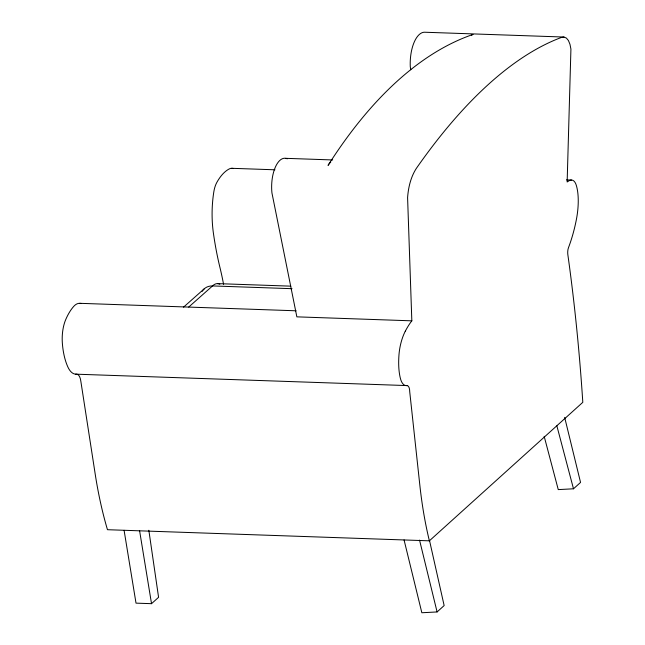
<?xml version="1.0" encoding="UTF-8"?>
<svg xmlns="http://www.w3.org/2000/svg" width="645" height="645" viewBox="0 0 645 645"><rect width="100%" height="100%" fill="white"/><g stroke="black" fill="none" stroke-linecap="round" stroke-linejoin="round"><path stroke-width="0.97" d="M124.09 530.335L136.014 603.139L151.527 603.68L158.581 597.31L148.834 530.271M81.125 303.545A26.921 12.223 -88 0 0 73.756 306.367A58.937 26.759 -88 0 0 65.766 319.485A26.784 12.158 -88 0 0 62.339 342.963A46.65 21.18 -88 0 0 67.854 366.949A26.558 12.053 -88 0 0 76.4 374.148A10.32 4.684 -88 0 1 80.867 381.429L94.863 471.874A269.489 122.356 -88 0 0 107.465 529.706L429.376 540.832L582.806 402.319A1077.682 469.947 -85.2 0 0 567.866 254.783A8.062 3.515 -85.2 0 1 568.011 249.309L568.519 247.575A70.982 27.582 -78.6 0 0 576.372 219.574A42.433 16.488 -78.6 0 0 576.316 185.365A22.607 8.78 -78.6 0 0 569.293 180.616L567.149 181.979L570.922 49.076L569.954 44.247L568.422 40.514L566.399 38.079L563.988 37.047L425.184 32.25A29.702 13.489 -88 0 0 410.284 66.79L410.768 69.765M404.06 539.929L421.846 612.75L437.092 611.944L444.147 605.574L429.489 540.373M544.17 436.326L558.256 489.603L573.494 488.797L580.548 482.428L564.657 417.371M183.535 307.157L204.384 288.686M188.719 307.052L212.544 285.937A24.695 11.215 -88 0 1 219.832 284.235M563.988 37.047L561.303 37.483A693.964 269.618 -78.6 0 0 416.323 168.418C410.752 177.101 408.325 187.429 407.592 197.62L411.833 320.831A58.364 22.672 -78.6 0 0 405.294 331.224M285.791 158.331L332.659 159.952M231.74 168.305L274.955 169.796M566.431 179.874L571.454 180.052M217.397 283.615L290.847 286.154M292.032 288.686L212.544 285.937A15.94 13.069 48.8 0 0 202.191 291.314M79.883 303.319L296.111 310.793M411.833 320.831L296.853 316.848L271.94 192.928A27.13 12.319 -88 0 1 287.259 158.815M75.602 374.164L407.293 385.589M556.853 425.829L573.494 488.797M419.54 540.091L437.092 611.944M139.61 530.875L151.527 603.68M405.286 331.208A27.106 10.53 -78.6 0 0 398.997 354.597A47.891 18.608 -78.6 0 0 400.408 378.446A26.719 10.376 -78.6 0 0 406.85 385.597A10.457 4.064 -78.6 0 1 409.728 391.757L419.613 483.097A270.11 117.793 -85.2 0 0 429.376 540.832M233.321 168.587A22.567 10.247 -88 0 0 229.354 168.885A63.097 28.646 -88 0 0 216.857 182.374A19.705 8.941 -88 0 0 213.801 191.936A66.104 30.017 -88 0 0 213.398 233.111A209.399 95.073 -88 0 0 219.937 267.441A202.578 91.977 -88 0 1 223.573 284.316M471.543 35.185A29.702 13.489 -88 0 1 473.035 34.427A703.163 319.259 -88 0 0 328.063 165.37A27.13 12.319 -88 0 1 330.74 162.113"/></g></svg>
